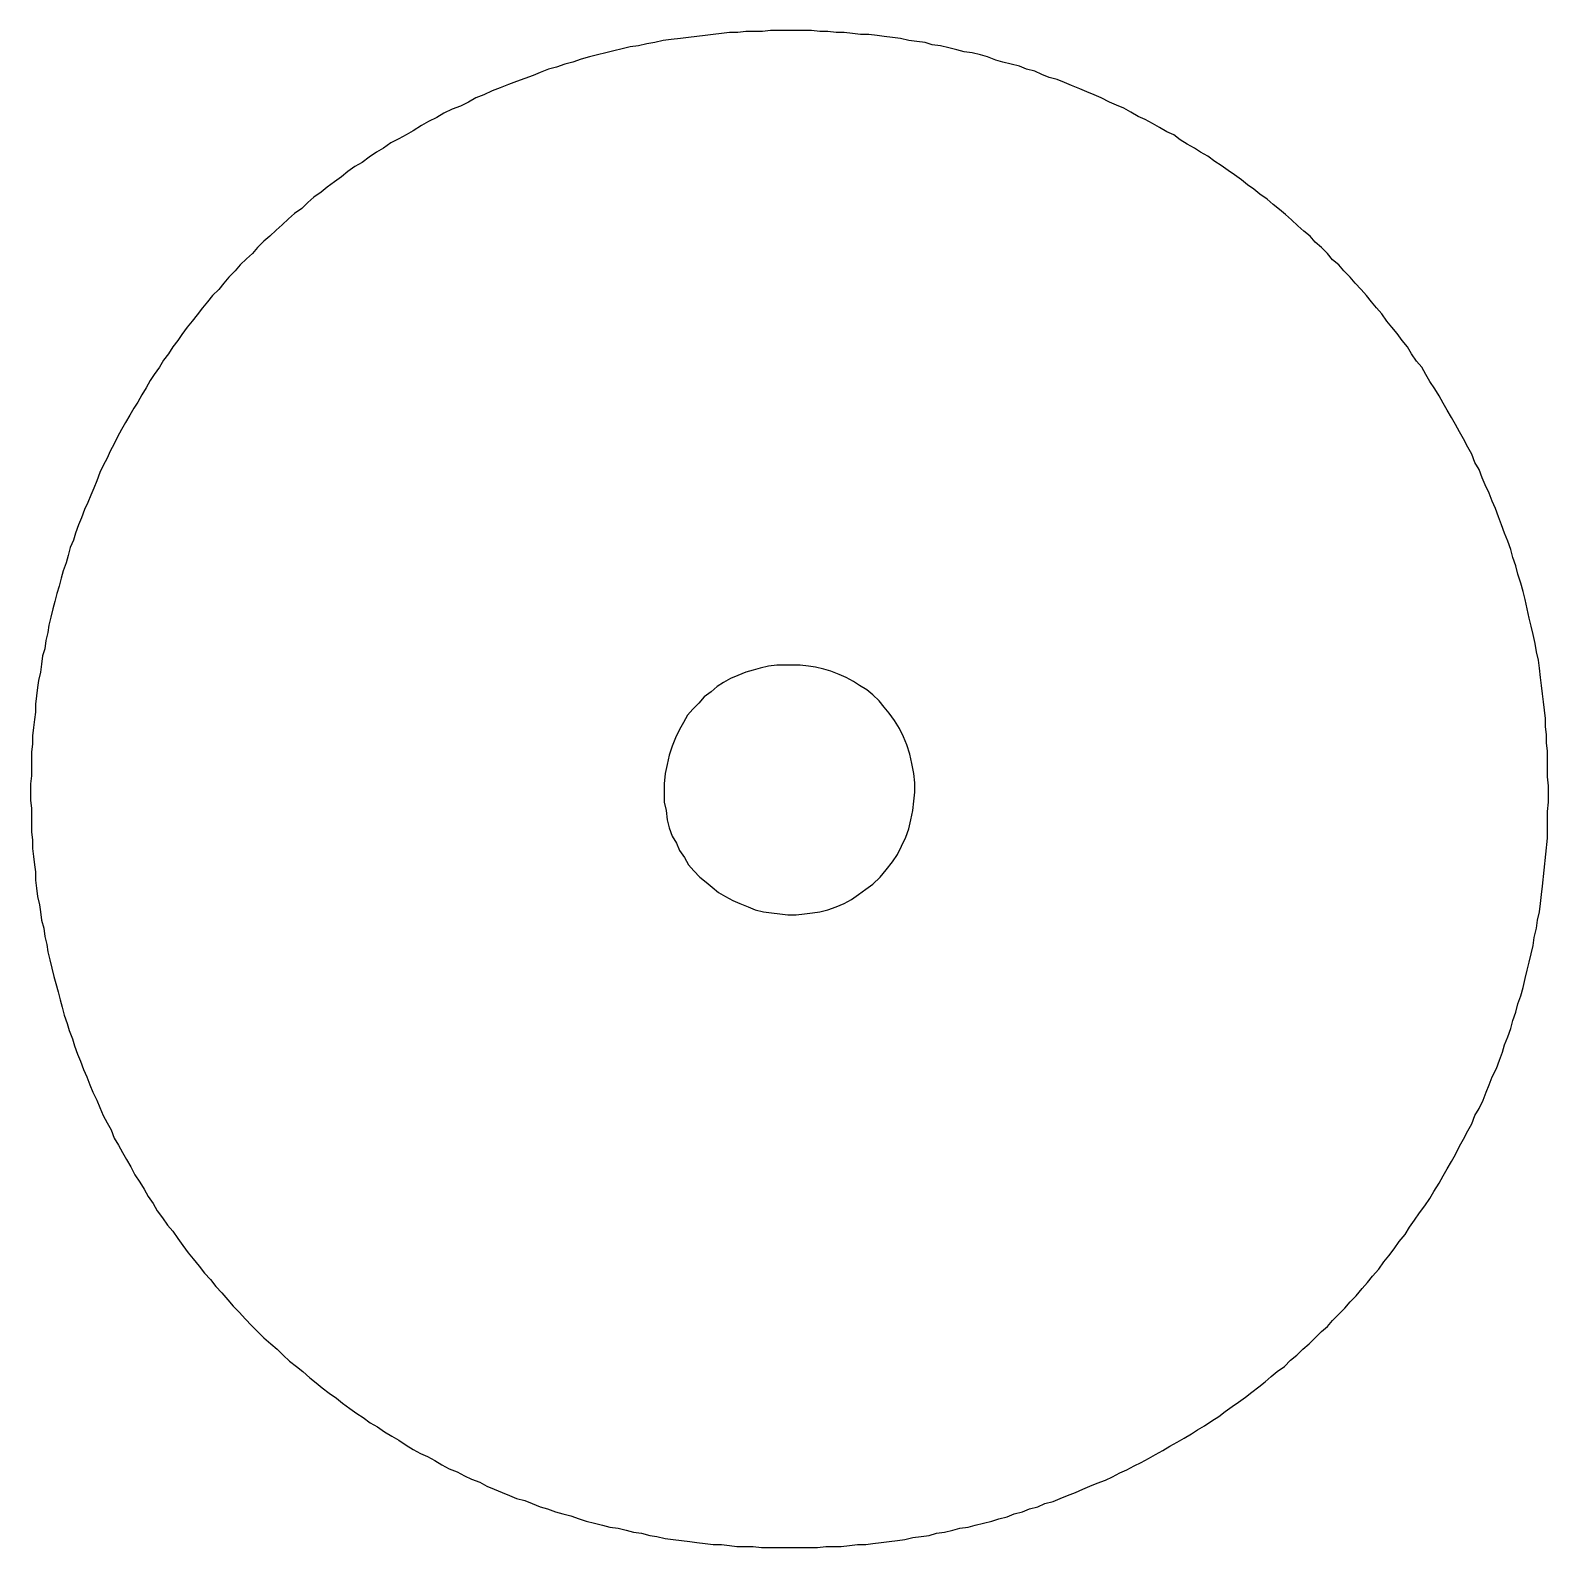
# Model space of a CAD drawing. Extents: x 11 to 591, y 39 to 419.
# Drawn here: x 53.09 to 90.17, y 299.81 to 336.86 of the extents above; entities that cross this region are included whole.
import ezdxf

# ---------------------------------------------------------------- set-up
doc = ezdxf.new("R2010")
doc.units = 0
doc.layers.get('0').update_dxf_attribs({"linetype": 'CONTINUOUS'})

msp = doc.modelspace()

# ---------------------------------------------------------------- linework, layer by layer
at = {"color": 3}
for p, q in [((68.965419, 336.655266), (68.740419, 336.630266)), ((69.165419, 336.680266), (68.965419, 336.655266)), ((69.365419, 336.705266), (69.165419, 336.680266)), ((69.565419, 336.730266), (69.365419, 336.705266)), ((69.765419, 336.755266), (69.565419, 336.730266)), ((69.965419, 336.780266), (69.765419, 336.755266)), ((70.165419, 336.805266), (69.965419, 336.780266)), ((70.365419, 336.805266), (70.165419, 336.805266)), ((70.565419, 336.830266), (70.365419, 336.805266)), ((70.765419, 336.830266), (70.565419, 336.830266)), ((70.965419, 336.830266), (70.765419, 336.830266)), ((71.165419, 336.855266), (70.965419, 336.830266)), ((71.365419, 336.855266), (71.165419, 336.855266)), ((71.565419, 336.855266), (71.365419, 336.855266)), ((71.765419, 336.855266), (71.565419, 336.855266)), ((71.965419, 336.855266), (71.765419, 336.855266)), ((72.165419, 336.855266), (71.965419, 336.855266)), ((72.365419, 336.830266), (72.165419, 336.855266)), ((72.565419, 336.830266), (72.365419, 336.830266)), ((72.765419, 336.805266), (72.565419, 336.830266)), ((72.965419, 336.805266), (72.765419, 336.805266)), ((73.165419, 336.780266), (72.965419, 336.805266)), ((73.365419, 336.755266), (73.165419, 336.780266)), ((73.565419, 336.755266), (73.365419, 336.755266)), ((73.765419, 336.730266), (73.565419, 336.755266)), ((73.940419, 336.705266), (73.765419, 336.730266)), ((74.140419, 336.680266), (73.940419, 336.705266)), ((74.340419, 336.655266), (74.140419, 336.680266)), ((74.540419, 336.605266), (74.340419, 336.655266)), ((67.140419, 336.305266), (66.940419, 336.255266)), ((67.340419, 336.355266), (67.140419, 336.305266)), ((67.540419, 336.405266), (67.340419, 336.355266)), ((67.740419, 336.455266), (67.540419, 336.405266)), ((67.940419, 336.480266), (67.740419, 336.455266)), ((68.140419, 336.530266), (67.940419, 336.480266)), ((68.340419, 336.555266), (68.140419, 336.530266)), ((68.540419, 336.605266), (68.340419, 336.555266)), ((68.740419, 336.630266), (68.540419, 336.605266)), ((74.740419, 336.580266), (74.540419, 336.605266)), ((74.940419, 336.555266), (74.740419, 336.580266)), ((75.115419, 336.505266), (74.940419, 336.555266)), ((75.315419, 336.480266), (75.115419, 336.505266)), ((75.515419, 336.430266), (75.315419, 336.480266)), ((75.715419, 336.380266), (75.515419, 336.430266)), ((75.890419, 336.330266), (75.715419, 336.380266)), ((76.090419, 336.305266), (75.890419, 336.330266)), ((76.290419, 336.255266), (76.090419, 336.305266)), ((65.740419, 335.905266), (65.540419, 335.830266)), ((65.940419, 335.955266), (65.740419, 335.905266)), ((66.140419, 336.030266), (65.940419, 335.955266)), ((66.340419, 336.080266), (66.140419, 336.030266)), ((66.540419, 336.155266), (66.340419, 336.080266)), ((66.740419, 336.205266), (66.540419, 336.155266)), ((66.940419, 336.255266), (66.740419, 336.205266)), ((76.465419, 336.205266), (76.290419, 336.255266)), ((76.665419, 336.130266), (76.465419, 336.205266)), ((76.840419, 336.080266), (76.665419, 336.130266)), ((77.040419, 336.030266), (76.840419, 336.080266)), ((77.240419, 335.980266), (77.040419, 336.030266)), ((77.415419, 335.905266), (77.240419, 335.980266)), ((77.615419, 335.855266), (77.415419, 335.905266)), ((64.765419, 335.530266), (64.565419, 335.455266)), ((64.965419, 335.605266), (64.765419, 335.530266)), ((65.165419, 335.680266), (64.965419, 335.605266)), ((65.365419, 335.755266), (65.165419, 335.680266)), ((65.540419, 335.830266), (65.365419, 335.755266)), ((77.790419, 335.780266), (77.615419, 335.855266)), ((77.965419, 335.705266), (77.790419, 335.780266)), ((78.165419, 335.655266), (77.965419, 335.705266)), ((78.340419, 335.580266), (78.165419, 335.655266)), ((78.515419, 335.505266), (78.340419, 335.580266)), ((63.965419, 335.205266), (63.790419, 335.105266)), ((64.165419, 335.280266), (63.965419, 335.205266)), ((64.365419, 335.380266), (64.165419, 335.280266)), ((64.565419, 335.455266), (64.365419, 335.380266)), ((78.715419, 335.430266), (78.515419, 335.505266)), ((78.890419, 335.355266), (78.715419, 335.430266)), ((79.065419, 335.280266), (78.890419, 335.355266)), ((79.240419, 335.205266), (79.065419, 335.280266)), ((79.440419, 335.105266), (79.240419, 335.205266)), ((63.190419, 334.830266), (63.015419, 334.730266)), ((63.390419, 334.930266), (63.190419, 334.830266)), ((63.590419, 335.005266), (63.390419, 334.930266)), ((63.790419, 335.105266), (63.590419, 335.005266)), ((79.615419, 335.030266), (79.440419, 335.105266)), ((79.790419, 334.955266), (79.615419, 335.030266)), ((79.965419, 334.855266), (79.790419, 334.955266)), ((80.140419, 334.755266), (79.965419, 334.855266)), ((62.640419, 334.530266), (62.440419, 334.405266)), ((62.815419, 334.630266), (62.640419, 334.530266)), ((63.015419, 334.730266), (62.815419, 334.630266)), ((80.315419, 334.680266), (80.140419, 334.755266)), ((80.490419, 334.580266), (80.315419, 334.680266)), ((80.665419, 334.480266), (80.490419, 334.580266)), ((80.840419, 334.380266), (80.665419, 334.480266)), ((61.890419, 334.105266), (61.715419, 333.980266)), ((62.090419, 334.205266), (61.890419, 334.105266)), ((62.265419, 334.305266), (62.090419, 334.205266)), ((62.440419, 334.405266), (62.265419, 334.305266)), ((81.015419, 334.305266), (80.840419, 334.380266)), ((81.165419, 334.180266), (81.015419, 334.305266)), ((81.340419, 334.080266), (81.165419, 334.180266)), ((81.515419, 333.980266), (81.340419, 334.080266)), ((61.365419, 333.755266), (61.190419, 333.630266)), ((61.540419, 333.880266), (61.365419, 333.755266)), ((61.715419, 333.980266), (61.540419, 333.880266)), ((81.665419, 333.880266), (81.515419, 333.980266)), ((81.840419, 333.780266), (81.665419, 333.880266)), ((82.015419, 333.655266), (81.840419, 333.780266)), ((60.840419, 333.405266), (60.690419, 333.280266)), ((61.015419, 333.530266), (60.840419, 333.405266)), ((61.190419, 333.630266), (61.015419, 333.530266)), ((82.165419, 333.555266), (82.015419, 333.655266)), ((82.340419, 333.430266), (82.165419, 333.555266)), ((82.490419, 333.330266), (82.340419, 333.430266)), ((82.665419, 333.205266), (82.490419, 333.330266)), ((60.340419, 333.030266), (60.190419, 332.905266)), ((60.515419, 333.155266), (60.340419, 333.030266)), ((60.690419, 333.280266), (60.515419, 333.155266)), ((82.815419, 333.080266), (82.665419, 333.205266)), ((82.965419, 332.980266), (82.815419, 333.080266)), ((83.115419, 332.855266), (82.965419, 332.980266)), ((59.865419, 332.655266), (59.715419, 332.505266)), ((60.015419, 332.780266), (59.865419, 332.655266)), ((60.190419, 332.905266), (60.015419, 332.780266)), ((83.290419, 332.730266), (83.115419, 332.855266)), ((83.440419, 332.605266), (83.290419, 332.730266)), ((83.590419, 332.480266), (83.440419, 332.605266)), ((59.390419, 332.255266), (59.240419, 332.105266)), ((59.540419, 332.380266), (59.390419, 332.255266)), ((59.715419, 332.505266), (59.540419, 332.380266)), ((83.740419, 332.355266), (83.590419, 332.480266)), ((83.890419, 332.230266), (83.740419, 332.355266)), ((84.040419, 332.080266), (83.890419, 332.230266)), ((58.940419, 331.830266), (58.790419, 331.705266)), ((59.090419, 331.980266), (58.940419, 331.830266)), ((59.240419, 332.105266), (59.090419, 331.980266)), ((84.190419, 331.955266), (84.040419, 332.080266)), ((84.340419, 331.830266), (84.190419, 331.955266)), ((84.465419, 331.680266), (84.340419, 331.830266)), ((58.640419, 331.555266), (58.515419, 331.405266)), ((58.790419, 331.705266), (58.640419, 331.555266)), ((84.615419, 331.555266), (84.465419, 331.680266)), ((84.765419, 331.405266), (84.615419, 331.555266)), ((58.215419, 331.130266), (58.090419, 330.980266)), ((58.365419, 331.280266), (58.215419, 331.130266)), ((58.515419, 331.405266), (58.365419, 331.280266)), ((84.890419, 331.255266), (84.765419, 331.405266)), ((85.040419, 331.130266), (84.890419, 331.255266)), ((85.165419, 330.980266), (85.040419, 331.130266)), ((57.940419, 330.830266), (57.815419, 330.680266)), ((58.090419, 330.980266), (57.940419, 330.830266)), ((85.315419, 330.830266), (85.165419, 330.980266)), ((85.440419, 330.680266), (85.315419, 330.830266)), ((57.540419, 330.380266), (57.415419, 330.230266)), ((57.690419, 330.530266), (57.540419, 330.380266)), ((57.815419, 330.680266), (57.690419, 330.530266)), ((85.590419, 330.530266), (85.440419, 330.680266)), ((85.715419, 330.380266), (85.590419, 330.530266)), ((85.840419, 330.230266), (85.715419, 330.380266)), ((57.290419, 330.080266), (57.165419, 329.905266)), ((57.415419, 330.230266), (57.290419, 330.080266)), ((85.965419, 330.080266), (85.840419, 330.230266)), ((86.090419, 329.930266), (85.965419, 330.080266)), ((56.915419, 329.605266), (56.790419, 329.430266)), ((57.040419, 329.755266), (56.915419, 329.605266)), ((57.165419, 329.905266), (57.040419, 329.755266)), ((86.215419, 329.755266), (86.090419, 329.930266)), ((86.340419, 329.605266), (86.215419, 329.755266)), ((86.465419, 329.455266), (86.340419, 329.605266)), ((56.690419, 329.280266), (56.565419, 329.130266)), ((56.790419, 329.430266), (56.690419, 329.280266)), ((86.590419, 329.280266), (86.465419, 329.455266)), ((86.715419, 329.130266), (86.590419, 329.280266)), ((56.465419, 328.955266), (56.340419, 328.805266)), ((56.565419, 329.130266), (56.465419, 328.955266)), ((86.815419, 328.955266), (86.715419, 329.130266)), ((86.940419, 328.780266), (86.815419, 328.955266)), ((56.240419, 328.630266), (56.115419, 328.455266)), ((56.340419, 328.805266), (56.240419, 328.630266)), ((87.065419, 328.630266), (86.940419, 328.780266)), ((87.165419, 328.455266), (87.065419, 328.630266)), ((55.915419, 328.130266), (55.815419, 327.955266)), ((56.015419, 328.305266), (55.915419, 328.130266)), ((56.115419, 328.455266), (56.015419, 328.305266)), ((87.265419, 328.280266), (87.165419, 328.455266)), ((87.390419, 328.105266), (87.265419, 328.280266)), ((55.715419, 327.780266), (55.615419, 327.630266)), ((55.815419, 327.955266), (55.715419, 327.780266)), ((87.490419, 327.930266), (87.390419, 328.105266)), ((87.590419, 327.755266), (87.490419, 327.930266)), ((87.690419, 327.580266), (87.590419, 327.755266)), ((55.515419, 327.455266), (55.415419, 327.280266)), ((55.615419, 327.630266), (55.515419, 327.455266)), ((87.790419, 327.405266), (87.690419, 327.580266)), ((87.890419, 327.230266), (87.790419, 327.405266)), ((55.315419, 327.105266), (55.215419, 326.930266)), ((55.415419, 327.280266), (55.315419, 327.105266)), ((87.990419, 327.055266), (87.890419, 327.230266)), ((88.090419, 326.880266), (87.990419, 327.055266)), ((55.140419, 326.755266), (55.040419, 326.580266)), ((55.215419, 326.930266), (55.140419, 326.755266)), ((88.190419, 326.680266), (88.090419, 326.880266)), ((88.290419, 326.505266), (88.190419, 326.680266)), ((54.965419, 326.405266), (54.865419, 326.230266)), ((55.040419, 326.580266), (54.965419, 326.405266)), ((88.365419, 326.305266), (88.290419, 326.505266)), ((88.465419, 326.130266), (88.365419, 326.305266)), ((54.790419, 326.055266), (54.715419, 325.855266)), ((54.865419, 326.230266), (54.790419, 326.055266)), ((88.540419, 325.930266), (88.465419, 326.130266)), ((88.615419, 325.755266), (88.540419, 325.930266)), ((54.640419, 325.680266), (54.565419, 325.505266)), ((54.715419, 325.855266), (54.640419, 325.680266)), ((88.715419, 325.555266), (88.615419, 325.755266)), ((88.790419, 325.355266), (88.715419, 325.555266)), ((54.415419, 325.155266), (54.340419, 324.955266)), ((54.490419, 325.330266), (54.415419, 325.155266)), ((54.565419, 325.505266), (54.490419, 325.330266)), ((88.865419, 325.180266), (88.790419, 325.355266)), ((88.940419, 324.980266), (88.865419, 325.180266)), ((54.265419, 324.780266), (54.190419, 324.580266)), ((54.340419, 324.955266), (54.265419, 324.780266)), ((89.015419, 324.780266), (88.940419, 324.980266)), ((89.090419, 324.580266), (89.015419, 324.780266)), ((54.190419, 324.580266), (54.140419, 324.405266)), ((89.165419, 324.380266), (89.090419, 324.580266)), ((54.065419, 324.230266), (54.015419, 324.030266)), ((54.140419, 324.405266), (54.065419, 324.230266)), ((89.240419, 324.180266), (89.165419, 324.380266)), ((89.290419, 323.980266), (89.240419, 324.180266)), ((53.965419, 323.855266), (53.890419, 323.655266)), ((54.015419, 324.030266), (53.965419, 323.855266)), ((89.365419, 323.780266), (89.290419, 323.980266)), ((89.415419, 323.580266), (89.365419, 323.780266)), ((53.840419, 323.480266), (53.790419, 323.280266)), ((53.890419, 323.655266), (53.840419, 323.480266)), ((89.490419, 323.355266), (89.415419, 323.580266)), ((89.540419, 323.155266), (89.490419, 323.355266)), ((53.740419, 323.105266), (53.690419, 322.905266)), ((53.790419, 323.280266), (53.740419, 323.105266)), ((89.590419, 322.955266), (89.540419, 323.155266)), ((89.640419, 322.730266), (89.590419, 322.955266)), ((53.640419, 322.730266), (53.590419, 322.530266)), ((53.690419, 322.905266), (53.640419, 322.730266)), ((89.690419, 322.505266), (89.640419, 322.730266)), ((53.540419, 322.330266), (53.515419, 322.155266)), ((53.590419, 322.530266), (53.540419, 322.330266)), ((89.740419, 322.305266), (89.690419, 322.505266)), ((89.790419, 322.105266), (89.740419, 322.305266)), ((53.465419, 321.955266), (53.440419, 321.755266)), ((53.515419, 322.155266), (53.465419, 321.955266)), ((89.840419, 321.880266), (89.790419, 322.105266)), ((89.865419, 321.680266), (89.840419, 321.880266)), ((53.390419, 321.580266), (53.365419, 321.380266)), ((53.440419, 321.755266), (53.390419, 321.580266)), ((89.915419, 321.480266), (89.865419, 321.680266)), ((89.940419, 321.280266), (89.915419, 321.480266)), ((53.340419, 321.180266), (53.290419, 320.980266)), ((53.365419, 321.380266), (53.340419, 321.180266)), ((89.965419, 321.055266), (89.940419, 321.280266)), ((53.265419, 320.805266), (53.240419, 320.605266)), ((53.290419, 320.980266), (53.265419, 320.805266)), ((89.990419, 320.855266), (89.965419, 321.055266)), ((90.015419, 320.655266), (89.990419, 320.855266)), ((53.240419, 320.605266), (53.215419, 320.405266)), ((53.215419, 320.405266), (53.215419, 320.205266)), ((90.040419, 320.455266), (90.015419, 320.655266)), ((90.065419, 320.255266), (90.040419, 320.455266)), ((53.190419, 320.030266), (53.165419, 319.830266)), ((53.215419, 320.205266), (53.190419, 320.030266)), ((90.090419, 320.055266), (90.065419, 320.255266)), ((90.090419, 319.855266), (90.090419, 320.055266)), ((53.165419, 319.830266), (53.140419, 319.630266)), ((53.140419, 319.630266), (53.140419, 319.430266)), ((90.115419, 319.655266), (90.090419, 319.855266)), ((90.115419, 319.455266), (90.115419, 319.655266)), ((53.140419, 319.430266), (53.115419, 319.230266)), ((53.115419, 319.230266), (53.115419, 319.030266)), ((90.140419, 319.255266), (90.115419, 319.455266)), ((90.140419, 319.030266), (90.140419, 319.255266)), ((53.115419, 319.030266), (53.115419, 318.855266)), ((53.115419, 318.855266), (53.115419, 318.655266)), ((90.140419, 318.830266), (90.140419, 319.030266)), ((53.115419, 318.655266), (53.090419, 318.455266)), ((90.140419, 318.630266), (90.140419, 318.830266)), ((90.165419, 318.405266), (90.140419, 318.630266)), ((53.090419, 318.455266), (53.090419, 318.255266)), ((53.090419, 318.255266), (53.090419, 318.055266)), ((90.165419, 318.205266), (90.165419, 318.405266)), ((90.165419, 318.005266), (90.165419, 318.205266)), ((53.090419, 318.055266), (53.115419, 317.855266)), ((53.115419, 317.855266), (53.115419, 317.680266)), ((90.140419, 317.780266), (90.165419, 318.005266)), ((90.140419, 317.555266), (90.140419, 317.780266)), ((53.115419, 317.680266), (53.115419, 317.480266)), ((53.115419, 317.480266), (53.115419, 317.280266)), ((90.140419, 317.355266), (90.140419, 317.555266)), ((53.115419, 317.280266), (53.140419, 317.080266)), ((53.140419, 317.080266), (53.140419, 316.880266)), ((90.015419, 315.955266), (90.140419, 317.130266)), ((90.140419, 317.130266), (90.140419, 317.355266)), ((53.140419, 316.880266), (53.165419, 316.680266)), ((53.165419, 316.680266), (53.190419, 316.480266)), ((53.190419, 316.480266), (53.215419, 316.305266)), ((53.215419, 316.305266), (53.215419, 316.105266)), ((53.215419, 316.105266), (53.240419, 315.905266)), ((53.240419, 315.905266), (53.265419, 315.705266)), ((89.990419, 315.755266), (90.015419, 315.955266)), ((53.265419, 315.705266), (53.315419, 315.505266)), ((89.940419, 315.330266), (89.965419, 315.530266)), ((89.965419, 315.530266), (89.990419, 315.755266)), ((53.315419, 315.505266), (53.340419, 315.330266)), ((53.340419, 315.330266), (53.365419, 315.130266)), ((89.890419, 315.130266), (89.940419, 315.330266)), ((53.365419, 315.130266), (53.415419, 314.930266)), ((53.415419, 314.930266), (53.440419, 314.730266)), ((89.815419, 314.705266), (89.865419, 314.930266)), ((89.865419, 314.930266), (89.890419, 315.130266)), ((53.440419, 314.730266), (53.490419, 314.530266)), ((53.490419, 314.530266), (53.515419, 314.355266)), ((89.740419, 314.305266), (89.790419, 314.505266)), ((89.790419, 314.505266), (89.815419, 314.705266)), ((53.515419, 314.355266), (53.565419, 314.155266)), ((53.565419, 314.155266), (53.615419, 313.955266)), ((89.640419, 313.905266), (89.690419, 314.105266)), ((89.690419, 314.105266), (89.740419, 314.305266)), ((53.615419, 313.955266), (53.665419, 313.755266)), ((53.665419, 313.755266), (53.715419, 313.580266)), ((89.540419, 313.480266), (89.590419, 313.705266)), ((89.590419, 313.705266), (89.640419, 313.905266)), ((53.715419, 313.580266), (53.765419, 313.380266)), ((53.765419, 313.380266), (53.815419, 313.180266)), ((89.490419, 313.280266), (89.540419, 313.480266)), ((53.815419, 313.180266), (53.865419, 313.005266)), ((53.865419, 313.005266), (53.915419, 312.805266)), ((89.365419, 312.880266), (89.415419, 313.080266)), ((89.415419, 313.080266), (89.490419, 313.280266)), ((53.915419, 312.805266), (53.990419, 312.605266)), ((53.990419, 312.605266), (54.040419, 312.430266)), ((89.240419, 312.480266), (89.290419, 312.680266)), ((89.290419, 312.680266), (89.365419, 312.880266)), ((54.040419, 312.430266), (54.115419, 312.230266)), ((54.115419, 312.230266), (54.165419, 312.055266)), ((89.090419, 312.080266), (89.165419, 312.280266)), ((89.165419, 312.280266), (89.240419, 312.480266)), ((54.165419, 312.055266), (54.240419, 311.855266)), ((54.240419, 311.855266), (54.315419, 311.680266)), ((88.965419, 311.705266), (89.040419, 311.905266)), ((89.040419, 311.905266), (89.090419, 312.080266)), ((54.315419, 311.680266), (54.390419, 311.480266)), ((54.390419, 311.480266), (54.465419, 311.305266)), ((88.790419, 311.305266), (88.890419, 311.505266)), ((88.890419, 311.505266), (88.965419, 311.705266)), ((54.465419, 311.305266), (54.540419, 311.105266)), ((54.540419, 311.105266), (54.615419, 310.930266)), ((88.640419, 310.930266), (88.715419, 311.105266)), ((88.715419, 311.105266), (88.790419, 311.305266)), ((54.615419, 310.930266), (54.715419, 310.730266)), ((54.715419, 310.730266), (54.790419, 310.555266)), ((88.465419, 310.530266), (88.565419, 310.730266)), ((88.565419, 310.730266), (88.640419, 310.930266)), ((54.790419, 310.555266), (54.865419, 310.355266)), ((54.865419, 310.355266), (54.965419, 310.180266)), ((88.290419, 310.155266), (88.365419, 310.355266)), ((88.365419, 310.355266), (88.465419, 310.530266)), ((54.965419, 310.180266), (55.065419, 310.005266)), ((55.065419, 310.005266), (55.140419, 309.805266)), ((88.090419, 309.780266), (88.190419, 309.980266)), ((88.190419, 309.980266), (88.290419, 310.155266)), ((55.140419, 309.805266), (55.240419, 309.630266)), ((55.240419, 309.630266), (55.340419, 309.455266)), ((87.890419, 309.405266), (87.990419, 309.605266)), ((87.990419, 309.605266), (88.090419, 309.780266)), ((55.340419, 309.455266), (55.440419, 309.280266)), ((55.440419, 309.280266), (55.540419, 309.105266)), ((87.690419, 309.055266), (87.790419, 309.230266)), ((87.790419, 309.230266), (87.890419, 309.405266)), ((55.540419, 309.105266), (55.640419, 308.905266)), ((55.640419, 308.905266), (55.765419, 308.730266)), ((87.490419, 308.705266), (87.590419, 308.880266)), ((87.590419, 308.880266), (87.690419, 309.055266)), ((55.765419, 308.730266), (55.865419, 308.555266)), ((55.865419, 308.555266), (55.965419, 308.380266)), ((87.265419, 308.330266), (87.365419, 308.505266)), ((87.365419, 308.505266), (87.490419, 308.705266)), ((55.965419, 308.380266), (56.090419, 308.205266)), ((56.090419, 308.205266), (56.190419, 308.030266)), ((87.015419, 307.980266), (87.140419, 308.155266)), ((87.140419, 308.155266), (87.265419, 308.330266)), ((56.190419, 308.030266), (56.315419, 307.855266)), ((56.315419, 307.855266), (56.440419, 307.680266)), ((86.765419, 307.630266), (86.890419, 307.805266)), ((86.890419, 307.805266), (87.015419, 307.980266)), ((56.440419, 307.680266), (56.565419, 307.530266)), ((56.565419, 307.530266), (56.690419, 307.355266)), ((56.690419, 307.355266), (56.815419, 307.180266)), ((86.515419, 307.280266), (86.665419, 307.455266)), ((86.665419, 307.455266), (86.765419, 307.630266)), ((56.815419, 307.180266), (56.940419, 307.005266)), ((56.940419, 307.005266), (57.065419, 306.855266)), ((86.265419, 306.930266), (86.390419, 307.105266)), ((86.390419, 307.105266), (86.515419, 307.280266)), ((57.065419, 306.855266), (57.215419, 306.680266)), ((57.215419, 306.680266), (57.340419, 306.505266)), ((86.015419, 306.605266), (86.140419, 306.780266)), ((86.140419, 306.780266), (86.265419, 306.930266)), ((57.340419, 306.505266), (57.490419, 306.355266)), ((57.490419, 306.355266), (57.615419, 306.180266)), ((85.615419, 306.130266), (85.740419, 306.280266)), ((85.740419, 306.280266), (85.865419, 306.430266)), ((85.865419, 306.430266), (86.015419, 306.605266)), ((57.615419, 306.180266), (57.765419, 306.030266)), ((57.765419, 306.030266), (57.915419, 305.855266)), ((85.315419, 305.805266), (85.465419, 305.955266)), ((85.465419, 305.955266), (85.615419, 306.130266)), ((57.915419, 305.855266), (58.040419, 305.705266)), ((58.040419, 305.705266), (58.190419, 305.555266)), ((58.190419, 305.555266), (58.340419, 305.380266)), ((84.890419, 305.355266), (85.040419, 305.505266)), ((85.040419, 305.505266), (85.190419, 305.655266)), ((85.190419, 305.655266), (85.315419, 305.805266)), ((58.340419, 305.380266), (58.490419, 305.230266)), ((58.490419, 305.230266), (58.640419, 305.080266)), ((84.615419, 305.080266), (84.765419, 305.205266)), ((84.765419, 305.205266), (84.890419, 305.355266)), ((58.640419, 305.080266), (58.790419, 304.930266)), ((58.790419, 304.930266), (58.965419, 304.780266)), ((58.965419, 304.780266), (59.115419, 304.655266)), ((84.165419, 304.655266), (84.315419, 304.780266)), ((84.315419, 304.780266), (84.465419, 304.930266)), ((84.465419, 304.930266), (84.615419, 305.080266)), ((59.115419, 304.655266), (59.265419, 304.505266)), ((59.265419, 304.505266), (59.415419, 304.355266)), ((83.865419, 304.380266), (84.015419, 304.505266)), ((84.015419, 304.505266), (84.165419, 304.655266)), ((59.415419, 304.355266), (59.590419, 304.230266)), ((59.590419, 304.230266), (59.740419, 304.105266)), ((59.740419, 304.105266), (59.915419, 303.955266)), ((83.390419, 303.980266), (83.540419, 304.105266)), ((83.540419, 304.105266), (83.715419, 304.230266)), ((83.715419, 304.230266), (83.865419, 304.380266)), ((59.915419, 303.955266), (60.065419, 303.830266)), ((60.065419, 303.830266), (60.215419, 303.705266)), ((60.215419, 303.705266), (60.390419, 303.580266)), ((82.915419, 303.605266), (83.090419, 303.730266)), ((83.090419, 303.730266), (83.240419, 303.855266)), ((83.240419, 303.855266), (83.390419, 303.980266)), ((60.390419, 303.580266), (60.565419, 303.455266)), ((60.565419, 303.455266), (60.715419, 303.330266)), ((60.715419, 303.330266), (60.890419, 303.205266)), ((82.440419, 303.255266), (82.590419, 303.355266)), ((82.590419, 303.355266), (82.765419, 303.480266)), ((82.765419, 303.480266), (82.915419, 303.605266)), ((60.890419, 303.205266), (61.065419, 303.080266)), ((61.065419, 303.080266), (61.215419, 302.980266)), ((61.215419, 302.980266), (61.390419, 302.855266)), ((81.765419, 302.780266), (81.940419, 302.905266)), ((81.940419, 302.905266), (82.115419, 303.005266)), ((82.115419, 303.005266), (82.265419, 303.130266)), ((82.265419, 303.130266), (82.440419, 303.255266)), ((61.390419, 302.855266), (61.565419, 302.755266)), ((61.565419, 302.755266), (61.740419, 302.630266)), ((61.740419, 302.630266), (61.915419, 302.530266)), ((81.265419, 302.480266), (81.440419, 302.580266)), ((81.440419, 302.580266), (81.590419, 302.680266)), ((81.590419, 302.680266), (81.765419, 302.780266)), ((61.915419, 302.530266), (62.090419, 302.430266)), ((62.090419, 302.430266), (62.265419, 302.305266)), ((62.265419, 302.305266), (62.440419, 302.205266)), ((62.440419, 302.205266), (62.615419, 302.105266)), ((80.565419, 302.080266), (80.740419, 302.180266)), ((80.740419, 302.180266), (80.915419, 302.280266)), ((80.915419, 302.280266), (81.090419, 302.380266)), ((81.090419, 302.380266), (81.265419, 302.480266)), ((62.615419, 302.105266), (62.790419, 302.030266)), ((62.790419, 302.030266), (62.965419, 301.930266)), ((62.965419, 301.930266), (63.140419, 301.830266)), ((63.140419, 301.830266), (63.315419, 301.730266)), ((79.865419, 301.705266), (80.040419, 301.805266)), ((80.040419, 301.805266), (80.215419, 301.880266)), ((80.215419, 301.880266), (80.390419, 301.980266)), ((80.390419, 301.980266), (80.565419, 302.080266)), ((63.315419, 301.730266), (63.515419, 301.655266)), ((63.515419, 301.655266), (63.690419, 301.555266)), ((63.690419, 301.555266), (63.865419, 301.480266)), ((63.865419, 301.480266), (64.065419, 301.405266)), ((79.140419, 301.380266), (79.340419, 301.455266)), ((79.340419, 301.455266), (79.515419, 301.530266)), ((79.515419, 301.530266), (79.690419, 301.630266)), ((79.690419, 301.630266), (79.865419, 301.705266)), ((64.065419, 301.405266), (64.240419, 301.305266)), ((64.240419, 301.305266), (64.415419, 301.230266)), ((64.415419, 301.230266), (64.615419, 301.155266)), ((64.615419, 301.155266), (64.790419, 301.080266)), ((64.790419, 301.080266), (64.965419, 301.005266)), ((78.240419, 301.005266), (78.415419, 301.080266)), ((78.415419, 301.080266), (78.615419, 301.155266)), ((78.615419, 301.155266), (78.790419, 301.230266)), ((78.790419, 301.230266), (78.965419, 301.305266)), ((78.965419, 301.305266), (79.140419, 301.380266)), ((64.965419, 301.005266), (65.165419, 300.955266)), ((65.165419, 300.955266), (65.340419, 300.880266)), ((65.340419, 300.880266), (65.540419, 300.805266)), ((65.540419, 300.805266), (65.715419, 300.755266)), ((65.715419, 300.755266), (65.915419, 300.680266)), ((65.915419, 300.680266), (66.090419, 300.630266)), ((77.115419, 300.630266), (77.315419, 300.680266)), ((77.315419, 300.680266), (77.490419, 300.755266)), ((77.490419, 300.755266), (77.690419, 300.805266)), ((77.690419, 300.805266), (77.865419, 300.880266)), ((77.865419, 300.880266), (78.065419, 300.930266)), ((78.065419, 300.930266), (78.240419, 301.005266)), ((66.090419, 300.630266), (66.290419, 300.580266)), ((66.290419, 300.580266), (66.490419, 300.505266)), ((66.490419, 300.505266), (66.665419, 300.455266)), ((66.665419, 300.455266), (66.865419, 300.405266)), ((66.865419, 300.405266), (67.065419, 300.355266)), ((67.065419, 300.355266), (67.240419, 300.305266)), ((75.990419, 300.305266), (76.165419, 300.355266)), ((76.165419, 300.355266), (76.365419, 300.405266)), ((76.365419, 300.405266), (76.565419, 300.455266)), ((76.565419, 300.455266), (76.740419, 300.505266)), ((76.740419, 300.505266), (76.940419, 300.555266)), ((76.940419, 300.555266), (77.115419, 300.630266)), ((67.240419, 300.305266), (67.440419, 300.280266)), ((67.440419, 300.280266), (67.640419, 300.230266)), ((67.640419, 300.230266), (67.815419, 300.180266)), ((67.815419, 300.180266), (68.015419, 300.155266)), ((68.015419, 300.155266), (68.215419, 300.105266)), ((68.215419, 300.105266), (68.390419, 300.080266)), ((68.390419, 300.080266), (68.590419, 300.030266)), ((68.590419, 300.030266), (68.790419, 300.005266)), ((68.790419, 300.005266), (68.990419, 299.980266)), ((68.990419, 299.980266), (69.190419, 299.955266)), ((69.190419, 299.955266), (69.365419, 299.930266)), ((73.865419, 299.930266), (74.065419, 299.955266)), ((74.065419, 299.955266), (74.265419, 299.980266)), ((74.265419, 299.980266), (74.440419, 300.005266)), ((74.440419, 300.005266), (74.640419, 300.055266)), ((74.640419, 300.055266), (74.840419, 300.080266)), ((74.840419, 300.080266), (75.040419, 300.105266)), ((75.040419, 300.105266), (75.215419, 300.155266)), ((75.215419, 300.155266), (75.415419, 300.180266)), ((75.415419, 300.180266), (75.615419, 300.230266)), ((75.615419, 300.230266), (75.790419, 300.280266)), ((75.790419, 300.280266), (75.990419, 300.305266)), ((69.365419, 299.930266), (69.565419, 299.905266)), ((69.565419, 299.905266), (69.765419, 299.880266)), ((69.765419, 299.880266), (69.965419, 299.880266)), ((69.965419, 299.880266), (70.165419, 299.855266)), ((70.165419, 299.855266), (70.340419, 299.830266)), ((70.340419, 299.830266), (70.540419, 299.830266)), ((70.540419, 299.830266), (70.740419, 299.830266)), ((70.740419, 299.830266), (70.940419, 299.805266)), ((70.940419, 299.805266), (71.140419, 299.805266)), ((71.140419, 299.805266), (71.340419, 299.805266)), ((71.340419, 299.805266), (71.515419, 299.805266)), ((71.515419, 299.805266), (71.715419, 299.805266)), ((71.715419, 299.805266), (71.915419, 299.805266)), ((71.915419, 299.805266), (72.115419, 299.805266)), ((72.115419, 299.805266), (72.315419, 299.805266)), ((72.315419, 299.805266), (72.515419, 299.830266)), ((72.515419, 299.830266), (72.690419, 299.830266)), ((72.690419, 299.830266), (72.890419, 299.830266)), ((72.890419, 299.830266), (73.090419, 299.855266)), ((73.090419, 299.855266), (73.290419, 299.880266)), ((73.290419, 299.880266), (73.490419, 299.880266)), ((73.490419, 299.880266), (73.665419, 299.905266)), ((73.665419, 299.905266), (73.865419, 299.930266))]:
    msp.add_line(p, q, dxfattribs=at)
at = {"color": 7}
for p, q in [((70.365419, 321.105266), (70.190419, 321.030266)), ((70.565419, 321.180266), (70.365419, 321.105266)), ((70.740419, 321.230266), (70.565419, 321.180266)), ((70.915419, 321.280266), (70.740419, 321.230266)), ((71.115419, 321.330266), (70.915419, 321.280266)), ((71.315419, 321.355266), (71.115419, 321.330266)), ((71.490419, 321.355266), (71.315419, 321.355266)), ((71.690419, 321.355266), (71.490419, 321.355266)), ((71.890419, 321.355266), (71.690419, 321.355266)), ((72.090419, 321.330266), (71.890419, 321.355266)), ((72.265419, 321.305266), (72.090419, 321.330266)), ((72.465419, 321.255266), (72.265419, 321.305266)), ((72.640419, 321.205266), (72.465419, 321.255266)), ((72.840419, 321.130266), (72.640419, 321.205266)), ((73.015419, 321.055266), (72.840419, 321.130266)), ((69.715419, 320.705266), (69.540419, 320.580266)), ((69.865419, 320.830266), (69.715419, 320.705266)), ((70.015419, 320.930266), (69.865419, 320.830266)), ((70.190419, 321.030266), (70.015419, 320.930266)), ((73.190419, 320.955266), (73.015419, 321.055266)), ((73.340419, 320.855266), (73.190419, 320.955266)), ((73.515419, 320.755266), (73.340419, 320.855266)), ((73.665419, 320.630266), (73.515419, 320.755266)), ((69.415419, 320.430266), (69.265419, 320.280266)), ((69.540419, 320.580266), (69.415419, 320.430266)), ((73.815419, 320.480266), (73.665419, 320.630266)), ((73.940419, 320.330266), (73.815419, 320.480266)), ((74.065419, 320.180266), (73.940419, 320.330266)), ((69.140419, 320.130266), (69.040419, 319.955266)), ((69.265419, 320.280266), (69.140419, 320.130266)), ((74.190419, 320.005266), (74.065419, 320.180266)), ((74.315419, 319.805266), (74.190419, 320.005266)), ((68.940419, 319.780266), (68.840419, 319.580266)), ((69.040419, 319.955266), (68.940419, 319.780266)), ((74.415419, 319.605266), (74.315419, 319.805266)), ((74.490419, 319.405266), (74.415419, 319.605266)), ((68.765419, 319.380266), (68.690419, 319.155266)), ((68.840419, 319.580266), (68.765419, 319.380266)), ((74.565419, 319.180266), (74.490419, 319.405266)), ((68.640419, 318.930266), (68.590419, 318.705266)), ((68.690419, 319.155266), (68.640419, 318.930266)), ((74.615419, 318.955266), (74.565419, 319.180266)), ((74.665419, 318.705266), (74.615419, 318.955266)), ((68.590419, 318.705266), (68.565419, 318.455266)), ((74.690419, 318.480266), (74.665419, 318.705266)), ((74.690419, 318.255266), (74.690419, 318.480266)), ((68.565419, 318.455266), (68.565419, 318.230266)), ((68.565419, 318.230266), (68.565419, 318.005266)), ((74.665419, 318.030266), (74.690419, 318.255266)), ((68.565419, 318.005266), (68.615419, 317.805266)), ((68.615419, 317.805266), (68.640419, 317.580266)), ((74.590419, 317.580266), (74.640419, 317.805266)), ((74.640419, 317.805266), (74.665419, 318.030266)), ((68.640419, 317.580266), (68.690419, 317.380266)), ((68.690419, 317.380266), (68.765419, 317.180266)), ((74.540419, 317.355266), (74.590419, 317.580266)), ((68.765419, 317.180266), (68.865419, 317.005266)), ((68.865419, 317.005266), (68.940419, 316.830266)), ((74.365419, 316.930266), (74.465419, 317.155266)), ((74.465419, 317.155266), (74.540419, 317.355266)), ((68.940419, 316.830266), (69.065419, 316.655266)), ((69.065419, 316.655266), (69.165419, 316.480266)), ((74.140419, 316.555266), (74.265419, 316.730266)), ((74.265419, 316.730266), (74.365419, 316.930266)), ((69.165419, 316.480266), (69.290419, 316.330266)), ((69.290419, 316.330266), (69.440419, 316.180266)), ((73.840419, 316.180266), (73.990419, 316.355266)), ((73.990419, 316.355266), (74.140419, 316.555266)), ((69.440419, 316.180266), (69.590419, 316.055266)), ((69.590419, 316.055266), (69.740419, 315.930266)), ((69.740419, 315.930266), (69.890419, 315.805266)), ((73.315419, 315.755266), (73.490419, 315.880266)), ((73.490419, 315.880266), (73.665419, 316.005266)), ((73.665419, 316.005266), (73.840419, 316.180266)), ((69.890419, 315.805266), (70.065419, 315.705266)), ((70.065419, 315.705266), (70.240419, 315.605266)), ((70.240419, 315.605266), (70.415419, 315.530266)), ((70.415419, 315.530266), (70.615419, 315.455266)), ((72.765419, 315.455266), (72.965419, 315.530266)), ((72.965419, 315.530266), (73.140419, 315.630266)), ((73.140419, 315.630266), (73.315419, 315.755266)), ((70.615419, 315.455266), (70.790419, 315.380266)), ((70.790419, 315.380266), (70.990419, 315.330266)), ((70.990419, 315.330266), (71.190419, 315.305266)), ((71.190419, 315.305266), (71.390419, 315.280266)), ((71.390419, 315.280266), (71.590419, 315.255266)), ((71.590419, 315.255266), (71.790419, 315.255266)), ((71.790419, 315.255266), (71.990419, 315.280266)), ((71.990419, 315.280266), (72.190419, 315.305266)), ((72.190419, 315.305266), (72.365419, 315.330266)), ((72.365419, 315.330266), (72.565419, 315.380266)), ((72.565419, 315.380266), (72.765419, 315.455266))]:
    msp.add_line(p, q, dxfattribs=at)

doc.saveas('drawing.dxf')
